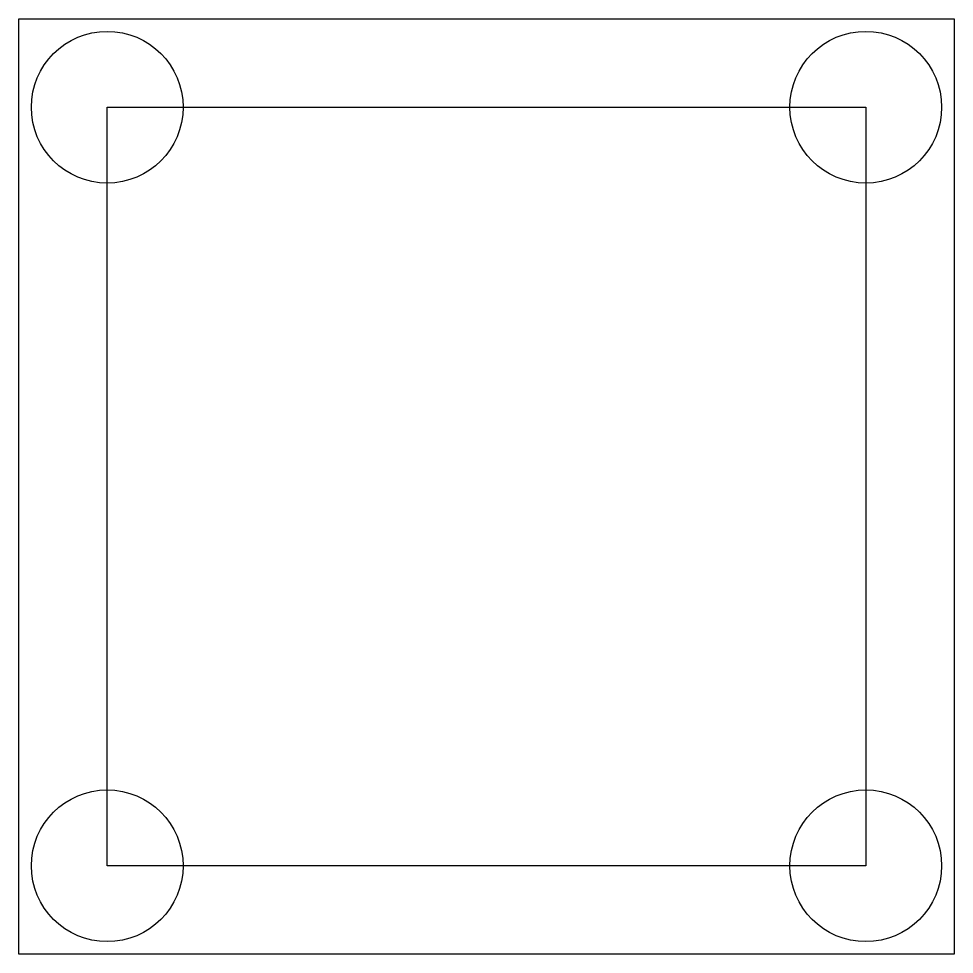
# Model space of a CAD drawing. Header units: millimetres. Extents: x 1179 to 9519, y 532 to 15986.
# Drawn here: x 3661.7 to 4031.7, y 2485.9 to 2855.9 of the extents above; entities that cross this region are included whole.
import ezdxf

# ---------------------------------------------------------------- set-up
doc = ezdxf.new("R2010")
doc.units = ezdxf.units.MM

msp = doc.modelspace()

# ---------------------------------------------------------------- linework, layer by layer
for points in [[(3661.709, 2855.874), (4031.709, 2855.874), (4031.709, 2485.874), (3661.709, 2485.874)], [(3696.709, 2820.874), (3996.709, 2820.874), (3996.709, 2520.874), (3696.709, 2520.874)]]:
    msp.add_lwpolyline(points, close=True)
for centre in [(3696.709, 2820.874), (3996.709, 2820.874), (3696.709, 2520.874), (3996.709, 2520.874)]:
    msp.add_circle(centre, 30)

doc.saveas('drawing.dxf')
